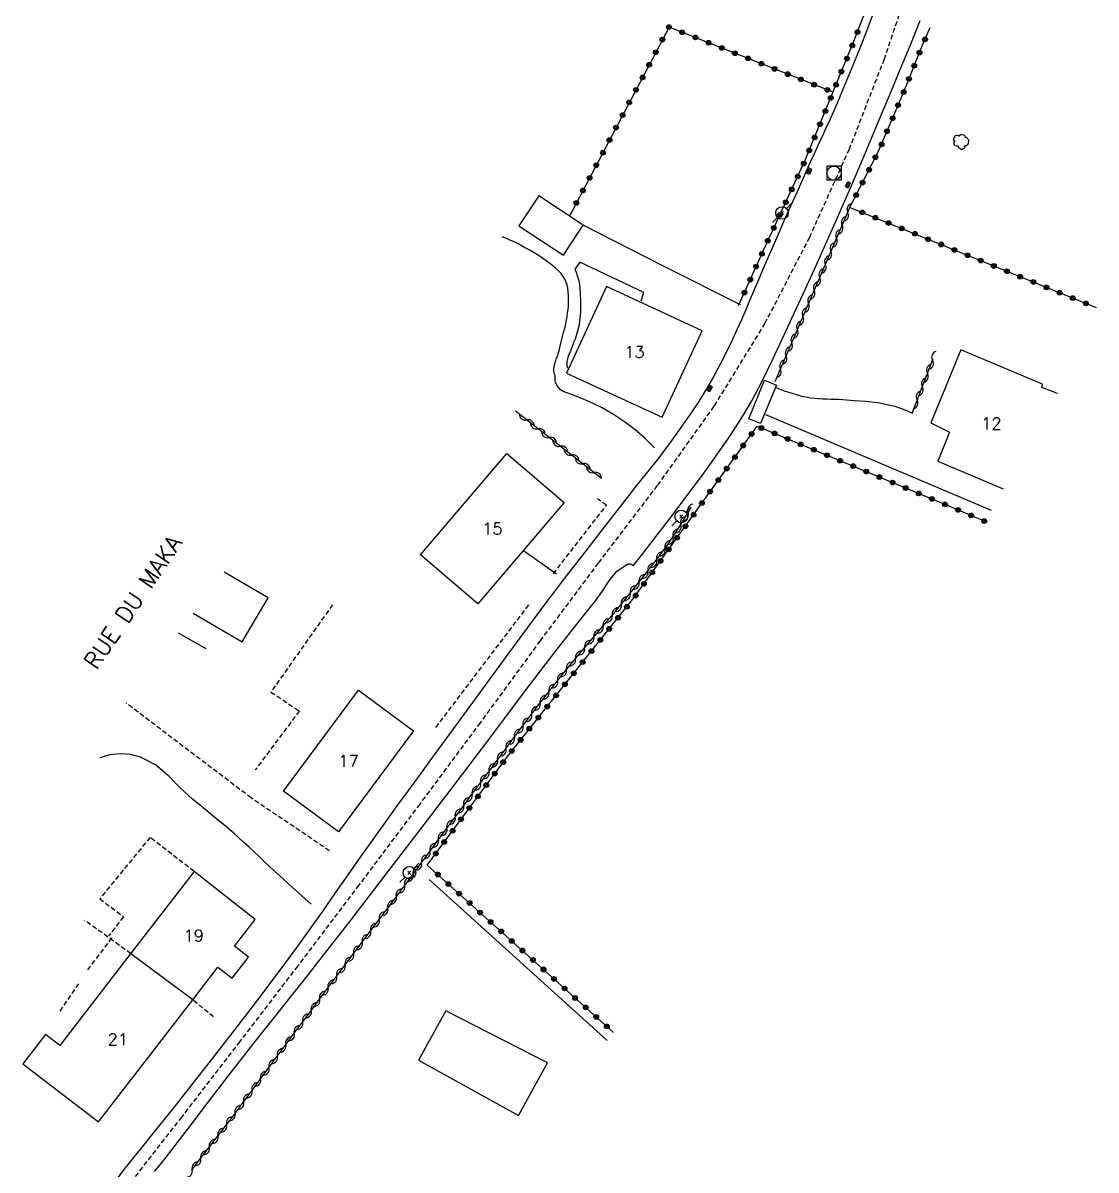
# Model space of a CAD drawing. Header units: millimetres. Extents: x 182998 to 184000, y 151998 to 153001.
# Drawn here: x 183445.4 to 183558.7, y 152742.2 to 152863.4 of the extents above; entities that cross this region are included whole.
import ezdxf
from ezdxf.enums import TextEntityAlignment as Align

# ---------------------------------------------------------------- set-up
doc = ezdxf.new("R2010")
doc.units = ezdxf.units.MM
doc.linetypes.add('DASHED', pattern=[0.75, 0.5, -0.25])
doc.layers.get('0').update_dxf_attribs({"linetype": 'CONTINUOUS'})
for name, color, linetype in [('W0001', 6, 'DASHED'), ('W0008', 7, 'CONTINUOUS'), ('W0017', 7, 'CONTINUOUS'), ('W0101', 7, 'CONTINUOUS'), ('W0104', 1, 'CONTINUOUS'), ('W0112', 1, 'DASHED'), ('W0211', 2, 'CONTINUOUS'), ('W0300', 7, 'CONTINUOUS'), ('W0310', 3, 'CONTINUOUS'), ('W0323', 7, 'CONTINUOUS'), ('W0401', 7, 'CONTINUOUS'), ('W0420', 7, 'CONTINUOUS'), ('W0473', 7, 'CONTINUOUS'), ('W0515', 5, 'CONTINUOUS'), ('W0989', 7, 'CONTINUOUS'), ('W0991', 7, 'CONTINUOUS'), ('W1102', 7, 'CONTINUOUS')]:
    doc.layers.add(name, color=color, linetype=linetype)
doc.styles.get("Standard").update_dxf_attribs({"font": 'romans.shx', "width": 0.85})

# ---------------------------------------------------------------- blocks, each defined once
blk = doc.blocks.new('T401')
for p, q in [((-0.3, 0.3), (0, 0.3)), ((-0.3, -0.25), (-0.3, 0.3)), ((-0.3, 0.15), (0, 0.15)), ((-0.3, 0), (0, 0)), ((0, 0.3), (0, -0.25)), ((-0.3, -0.15), (0, -0.15)), ((-0.3, -0.25), (-0.3, -0.3)), ((-0.3, -0.3), (0, -0.3)), ((0, -0.3), (0, -0.25))]:
    blk.add_line(p, q)
blk = doc.blocks.new('T420')
for p, q in [((0.75, 0.75), (-0.75, 0.75)), ((-0.75, 0.75), (-0.75, -0.75)), ((0.75, 0.75), (0.75, -0.75)), ((0.75, -0.75), (-0.75, -0.75))]:
    blk.add_line(p, q)
blk.add_ellipse((0, 0), major_axis=(-0.53, 0.53), ratio=1, start_param=3.926991, end_param=10.210176)
blk = doc.blocks.new('T300')
for p, q in [((-0.8, 0.51), (-0.86, 0.34)), ((-0.86, 0.34), (-0.86, 0.17)), ((-0.86, 0.17), (-0.74, 0.06)), ((-0.69, 0.63), (-0.8, 0.51)), ((-0.8, -0.06), (-0.74, 0.06)), ((-0.74, 0.06), (-0.69, 0.11)), ((-0.57, 0.69), (-0.69, 0.63)), ((-0.46, 0.69), (-0.57, 0.69)), ((-0.29, 0.63), (-0.46, 0.69)), ((-0.29, 0.63), (-0.17, 0.74)), ((-0.23, 0.57), (-0.29, 0.63)), ((-0.17, 0.74), (-0.06, 0.8)), ((-0.06, 0.8), (0.06, 0.8)), ((0.06, 0.8), (0.23, 0.74)), ((0.23, 0.74), (0.34, 0.63)), ((0.34, 0.63), (0.4, 0.51)), ((0.46, 0.46), (0.34, 0.46)), ((0.4, 0.51), (0.4, 0.46)), ((0.57, 0.4), (0.46, 0.46)), ((0.57, 0.4), (0.69, 0.29)), ((0.69, 0.29), (0.74, 0.17)), ((0.74, 0.06), (0.69, -0.17)), ((0.74, 0.17), (0.74, 0.06)), ((-0.8, -0.17), (-0.8, -0.06)), ((-0.8, -0.23), (-0.8, -0.17)), ((-0.74, -0.34), (-0.8, -0.23)), ((-0.69, -0.4), (-0.74, -0.34)), ((-0.51, -0.46), (-0.69, -0.4)), ((-0.4, -0.46), (-0.51, -0.46)), ((-0.4, -0.46), (-0.34, -0.46)), ((-0.34, -0.46), (-0.34, -0.4)), ((-0.34, -0.51), (-0.34, -0.46)), ((-0.29, -0.63), (-0.34, -0.51)), ((-0.17, -0.74), (-0.29, -0.63)), ((-0.06, -0.8), (-0.17, -0.74)), ((0.06, -0.8), (-0.06, -0.8)), ((0.17, -0.74), (0.06, -0.8)), ((0.23, -0.69), (0.17, -0.74)), ((0.29, -0.46), (0.23, -0.46)), ((0.29, -0.63), (0.23, -0.69)), ((0.46, -0.4), (0.29, -0.46)), ((0.34, -0.51), (0.29, -0.63)), ((0.34, -0.51), (0.34, -0.46)), ((0.57, -0.34), (0.46, -0.4)), ((0.63, -0.29), (0.57, -0.34)), ((0.69, -0.17), (0.63, -0.29))]:
    blk.add_line(p, q)
blk = doc.blocks.new('T473')
for p, q in [((-0.166667, 0.166667), (0.166667, -0.166667)), ((-0.166667, -0.166667), (0.166667, 0.166667)), ((0.500001, 0.500001), (1.000002, 1.000002)), ((-1.000002, -1.000002), (-0.500001, -0.500001))]:
    blk.add_line(p, q)
blk.add_ellipse((0, 0), major_axis=(0.471405, 0.471405), ratio=1, start_param=5.4977871438, end_param=11.780972451)
blk = doc.blocks.new('t310o')
at = {"color": 0, "linetype": 'Continuous'}
for centre, start, end in [((-0.5, 0.38), 216.8699, 323.1304), ((0.5, -0.37), 36.8699, 143.1303)]:
    blk.add_arc(centre, 0.625, start, end, dxfattribs=at)
blk = doc.blocks.new('t323o')
at = {"color": 0, "linetype": 'Continuous'}
for radius in [0.25, 0.15]:
    blk.add_circle((0, 0), radius, dxfattribs=at)

msp = doc.modelspace()

# ---------------------------------------------------------------- linework, layer by layer
at = {"layer": 'W0001'}
msp.add_lwpolyline([(183539.54, 152869.25), (183536.3, 152859.57), (183532.6, 152850.06), (183528.41, 152840.75), (183523.71, 152831.68), (183518.32, 152822.9), (183512.33, 152814.52), (183506.1, 152806.33), (183499.97, 152798.12), (183493.64, 152789.47), (183487.26, 152780.87), (183480.83, 152772.3), (183474.36, 152763.76), (183468.26, 152755.78), (183462.12, 152747.83), (183455.95, 152739.9), (183449.73, 152732.01)], dxfattribs=at)
at = {"layer": 'W0008'}
for points in [[(183535.15, 152864.4), (183534.27, 152862.09), (183533.57, 152860.29), (183532.84, 152858.5), (183532.1, 152856.72), (183531.35, 152854.95), (183530.96, 152854.06), (183530.56, 152853.17), (183530.16, 152852.29), (183529.75, 152851.41), (183529.34, 152850.53), (183528.94, 152849.65), (183528.53, 152848.77), (183528.13, 152847.88), (183527.07, 152845.5), (183526.01, 152843.12), (183524.96, 152840.73), (183523.92, 152838.35), (183523.46, 152837.3), (183523.02, 152836.25), (183522.57, 152835.2), (183522.13, 152834.14), (183521.69, 152833.09), (183521.23, 152832.05), (183520.76, 152831), (183520.28, 152829.97), (183519.65, 152828.66), (183519, 152827.36), (183518.32, 152826.07), (183517.59, 152824.81), (183516.66, 152823.31), (183515.69, 152821.85), (183514.67, 152820.41), (183513.64, 152818.98), (183513.08, 152818.22), (183512.5, 152817.47), (183511.91, 152816.72), (183511.32, 152815.97), (183510.73, 152815.23), (183510.13, 152814.49), (183509.54, 152813.75), (183508.95, 152813), (183506.81, 152810.25), (183504.68, 152807.5), (183502.55, 152804.74), (183500.44, 152801.96), (183497.43, 152797.91), (183494.45, 152793.84), (183491.48, 152789.76), (183488.51, 152785.68), (183487.29, 152784.02), (183486.07, 152782.35), (183484.85, 152780.69), (183483.64, 152779.01), (183482.3, 152777.14), (183480.97, 152775.26), (183479.65, 152773.38), (183478.34, 152771.49), (183477.02, 152769.6), (183475.69, 152767.72), (183474.35, 152765.85), (183472.99, 152764), (183470.49, 152760.65), (183467.94, 152757.33), (183465.38, 152754.03), (183462.8, 152750.74), (183461.14, 152748.64), (183459.47, 152746.55), (183457.8, 152744.47), (183456.11, 152742.39)], [(183509.82, 152806.07), (183511.1, 152807.7), (183512.37, 152809.34), (183513.63, 152810.98), (183514.88, 152812.63), (183515.9, 152813.99), (183516.91, 152815.35), (183517.91, 152816.72), (183518.89, 152818.11), (183519.78, 152819.43), (183520.67, 152820.76), (183521.53, 152822.11), (183522.34, 152823.49), (183523.47, 152825.63), (183524.52, 152827.81), (183525.54, 152830.01), (183526.55, 152832.21), (183527.75, 152834.8), (183528.94, 152837.4), (183530.11, 152840), (183531.27, 152842.62), (183532.74, 152845.99), (183534.19, 152849.37), (183535.62, 152852.76), (183537.04, 152856.16), (183538.08, 152858.66), (183539.12, 152861.16), (183540.12, 152863.67)], [(183459.24, 152742.05), (183459.82, 152742.73), (183460.37, 152743.42), (183461.43, 152744.78), (183462.48, 152746.15), (183463.53, 152747.53), (183464.57, 152748.9), (183465.62, 152750.28), (183466.67, 152751.65), (183467.72, 152753.02), (183468.78, 152754.38), (183469.73, 152755.6), (183470.69, 152756.81), (183471.66, 152758.02), (183472.62, 152759.23), (183473.59, 152760.44), (183474.56, 152761.65), (183475.52, 152762.86), (183476.47, 152764.08), (183480.02, 152768.65), (183483.54, 152773.24), (183487.05, 152777.84), (183490.57, 152782.44), (183492.47, 152784.93), (183494.35, 152787.43), (183496.23, 152789.94), (183498.12, 152792.44), (183500.01, 152794.94), (183501.92, 152797.42), (183503.86, 152799.89), (183505.82, 152802.33), (183506.53, 152803.34), (183507.23, 152804.44), (183508.09, 152805.48), (183509.19, 152806.23), (183509.28, 152806.26), (183509.38, 152806.26), (183509.47, 152806.25), (183509.56, 152806.23), (183509.58, 152806.22), (183509.6, 152806.21), (183509.62, 152806.2), (183509.64, 152806.18), (183509.66, 152806.17), (183509.68, 152806.15), (183509.7, 152806.14), (183509.72, 152806.13), (183509.74, 152806.11), (183509.77, 152806.1), (183509.8, 152806.08), (183509.82, 152806.07)], [(183456.11, 152742.39), (183455.31, 152741.32), (183454.5, 152740.27), (183453.65, 152739.24), (183452.79, 152738.23), (183452.49, 152737.86), (183452.21, 152737.48), (183451.95, 152737.09), (183451.68, 152736.7), (183451.41, 152736.31), (183451.11, 152735.94), (183450.78, 152735.59), (183450.41, 152735.27), (183449.98, 152734.89), (183449.59, 152734.46), (183449.23, 152734.02), (183448.88, 152733.57), (183448.49, 152733.12), (183448.06, 152732.71), (183447.57, 152732.35), (183447.03, 152732.08)]]:
    msp.add_lwpolyline(points, dxfattribs=at)
at = {"layer": 'W0017'}
for points in [[(183521.15, 152833.61), (183513.01, 152837.71), (183504.53, 152842.06)], [(183502.39, 152824.46), (183502.14, 152824.65), (183501.92, 152824.89), (183501.74, 152825.15), (183501.6, 152825.44), (183501.58, 152825.51), (183501.57, 152825.59), (183501.57, 152825.67), (183501.57, 152825.74), (183501.58, 152825.82), (183501.58, 152825.89), (183501.58, 152825.97), (183501.58, 152826.04), (183501.56, 152826.12), (183501.54, 152826.19), (183501.52, 152826.26), (183501.49, 152826.33), (183501.47, 152826.4), (183501.44, 152826.47), (183501.43, 152826.55), (183501.42, 152826.62), (183501.41, 152826.72), (183501.42, 152826.82), (183501.43, 152826.92), (183501.44, 152827.02), (183501.46, 152827.12), (183501.48, 152827.22), (183501.5, 152827.32), (183501.52, 152827.41), (183501.55, 152827.53), (183501.59, 152827.65), (183501.63, 152827.76), (183501.67, 152827.88), (183501.72, 152827.99), (183501.76, 152828.1), (183501.8, 152828.22), (183501.84, 152828.33), (183501.97, 152828.79), (183502.09, 152829.24), (183502.2, 152829.7), (183502.31, 152830.15), (183502.46, 152830.71), (183502.61, 152831.26), (183502.74, 152831.82), (183502.84, 152832.39), (183502.88, 152832.76), (183502.92, 152833.13), (183502.96, 152833.5), (183502.98, 152833.87), (183502.98, 152834.25), (183502.97, 152834.62), (183502.94, 152835), (183502.89, 152835.37), (183502.82, 152835.7), (183502.72, 152836.02), (183502.59, 152836.34), (183502.42, 152836.63), (183502.18, 152836.95), (183501.9, 152837.23), (183501.61, 152837.49), (183501.31, 152837.74), (183500.85, 152838.11), (183500.36, 152838.46), (183499.87, 152838.79), (183499.36, 152839.11), (183498.82, 152839.43), (183498.27, 152839.73), (183497.71, 152840.02), (183497.15, 152840.3), (183496.86, 152840.44), (183496.56, 152840.57), (183496.26, 152840.7), (183495.96, 152840.82)], [(183503.63, 152837.4), (183503.77, 152837.07), (183503.9, 152836.74), (183504, 152836.4), (183504.08, 152836.05), (183504.18, 152835.41), (183504.22, 152834.75), (183504.24, 152834.1), (183504.24, 152833.45), (183504.23, 152832.95), (183504.2, 152832.46), (183504.15, 152831.96), (183504.08, 152831.47), (183504, 152831.09), (183503.89, 152830.72), (183503.78, 152830.36), (183503.66, 152829.99), (183503.55, 152829.7), (183503.44, 152829.41), (183503.33, 152829.12), (183503.21, 152828.84), (183503.17, 152828.74), (183503.13, 152828.65), (183503.08, 152828.55), (183503.04, 152828.46), (183503, 152828.36), (183502.96, 152828.27), (183502.92, 152828.17), (183502.89, 152828.07), (183502.85, 152827.92), (183502.82, 152827.77), (183502.8, 152827.62), (183502.79, 152827.47), (183502.79, 152827.37), (183502.79, 152827.27), (183502.81, 152827.17), (183502.84, 152827.07), (183502.87, 152827), (183502.92, 152826.93), (183502.97, 152826.86), (183503.02, 152826.81)], [(183510.64, 152834.05), (183510.93, 152834.92), (183504.18, 152838.14), (183503.63, 152837.4)], [(183512.06, 152818.53), (183511.06, 152819.51), (183510, 152820.42), (183508.88, 152821.27), (183507.71, 152822.04), (183506.44, 152822.77), (183505.13, 152823.42), (183503.78, 152823.98), (183502.39, 152824.46)], [(183524.87, 152824.88), (183525.76, 152824.54), (183526.68, 152824.24), (183527.61, 152823.99), (183528.55, 152823.8), (183528.97, 152823.75), (183529.4, 152823.71), (183529.82, 152823.69), (183530.24, 152823.68), (183530.66, 152823.67), (183531.08, 152823.66), (183531.51, 152823.65), (183531.93, 152823.62), (183533.15, 152823.53), (183534.37, 152823.44), (183535.59, 152823.3), (183536.8, 152823.07), (183537.43, 152822.9), (183538.05, 152822.7), (183538.66, 152822.46), (183539.25, 152822.17)], [(183498.21, 152807.68), (183501.71, 152805.2)]]:
    msp.add_lwpolyline(points, dxfattribs=at)
at = {"layer": 'W0101'}
for points in [[(183512.88, 152821.75), (183517.09, 152830.89), (183506.98, 152835.55), (183502.77, 152826.41), (183512.88, 152821.75)], [(183502.52, 152812.74), (183493.41, 152802.04), (183487.33, 152807.22), (183496.45, 152817.91), (183502.52, 152812.74)], [(183486.61, 152788.6), (183478.68, 152777.93), (183472.87, 152782.25), (183480.8, 152792.92), (183486.61, 152788.6)]]:
    msp.add_lwpolyline(points, close=True, dxfattribs=at)
for points in [[(183544.39, 152828.86), (183541.23, 152821.14), (183543.2, 152820.17), (183541.96, 152817.11), (183548.87, 152814.17)], [(183554.62, 152824.26), (183552.95, 152824.89), (183553.03, 152825.23), (183544.39, 152828.86)], [(183523.79, 152822.04), (183547.59, 152811.92)], [(183463.43, 152773.74), (183456.8, 152765.14)], [(183463.29, 152760.2), (183465.95, 152763.64), (183467.45, 152762.48), (183469.17, 152764.7), (183467.7, 152765.85), (183469.89, 152768.69), (183463.43, 152773.74)], [(183456.8, 152765.14), (183449.26, 152755.35), (183447.74, 152756.52), (183445.36, 152753.44), (183453.32, 152747.29), (183463.29, 152760.2)]]:
    msp.add_lwpolyline(points, dxfattribs=at)
at = {"layer": 'W0104'}
for points in [[(183504.53, 152842.06), (183499.84, 152845.14), (183497.74, 152841.96), (183502.43, 152838.88), (183504.53, 152842.06)], [(183522.02, 152821.59), (183523.68, 152825.65), (183524.92, 152825.14), (183523.26, 152821.08), (183522.02, 152821.59)]]:
    msp.add_lwpolyline(points, close=True, dxfattribs=at)
at = {"layer": 'W0112'}
for points in [[(183501.37, 152805.2), (183506.98, 152812.45), (183506.03, 152813.13)], [(183478.05, 152801.93), (183471.54, 152792.71), (183474.55, 152790.71), (183469.88, 152784.49)], [(183488.96, 152788.97), (183498.84, 152801.99)], [(183477.71, 152775.93), (183469.46, 152781.52), (183456.27, 152791.53)], [(183463.43, 152773.74), (183458.79, 152777.35), (183453.47, 152770.87), (183455.97, 152768.97), (183454.39, 152766.92)], [(183456.76, 152765.06), (183451.84, 152768.61)], [(183454.74, 152766.74), (183452.07, 152763.23)], [(183451.23, 152761.89), (183449.12, 152758.8)], [(183465.49, 152758.38), (183463.29, 152760.2)]]:
    msp.add_lwpolyline(points, dxfattribs=at)
at = {"layer": 'W0211'}
msp.add_lwpolyline([(183464.72, 152797.27), (183463.9, 152797.73), (183463.08, 152798.19), (183462.27, 152798.65), (183461.78, 152798.93)], dxfattribs=at)
at = {"layer": 'W0300'}
for points in [[(183475.79, 152770.29), (183474.81, 152771.17), (183473.83, 152772.05), (183472.86, 152772.94), (183471.89, 152773.82), (183471.35, 152774.32), (183470.82, 152774.82), (183470.29, 152775.32), (183469.76, 152775.82), (183469.23, 152776.33), (183468.7, 152776.82), (183468.16, 152777.32), (183467.62, 152777.8), (183466.55, 152778.72), (183465.46, 152779.61), (183464.36, 152780.5), (183463.27, 152781.38), (183462.01, 152782.55), (183460.76, 152783.83), (183459.37, 152785.01), (183457.76, 152785.84), (183456.7, 152786.1), (183455.61, 152786.18), (183454.52, 152786.06), (183453.47, 152785.76)], [(183488.27, 152772.9), (183507.07, 152755.89)]]:
    msp.add_lwpolyline(points, dxfattribs=at)
at = {"layer": 'W0310'}
for points in [[(183532.66, 152843.88), (183524.76, 152825.49)], [(183539.25, 152822.17), (183541.49, 152827.94)], [(183506.45, 152815.29), (183497.39, 152822.38)], [(183463.15, 152742.16), (183464.23, 152743.56), (183465.31, 152744.96), (183466.37, 152746.36), (183467.44, 152747.77), (183468.58, 152749.31), (183469.73, 152750.85), (183470.87, 152752.4), (183472.01, 152753.94), (183473.15, 152755.49), (183474.29, 152757.04), (183475.43, 152758.58), (183476.58, 152760.12), (183477.72, 152761.66), (183478.87, 152763.19), (183480.01, 152764.72), (183481.16, 152766.25), (183482.31, 152767.78), (183483.46, 152769.31), (183484.6, 152770.84), (183485.74, 152772.37), (183486.62, 152773.55), (183487.49, 152774.73), (183488.35, 152775.91), (183489.22, 152777.09), (183490.09, 152778.27), (183490.95, 152779.45), (183491.83, 152780.63), (183492.7, 152781.81), (183495.04, 152784.96), (183497.38, 152788.11), (183499.74, 152791.25), (183502.16, 152794.35), (183502.93, 152795.31), (183503.72, 152796.26), (183504.52, 152797.21), (183505.32, 152798.15), (183506.13, 152799.09), (183506.93, 152800.03), (183507.72, 152800.98), (183508.51, 152801.94), (183509.77, 152803.51), (183511.04, 152805.08), (183512.27, 152806.68), (183513.46, 152808.31), (183514.11, 152809.26), (183514.73, 152810.23), (183515.33, 152811.21), (183515.91, 152812.21)]]:
    msp.add_lwpolyline(points, dxfattribs=at)
at = {"layer": 'W0323'}
for points in [[(183520.94, 152833.55), (183523.63, 152839.53), (183527.97, 152848.91), (183533.19, 152861.66), (183535.51, 152867.67), (183537.01, 152872.73), (183538.35, 152878.18), (183538.4, 152878.71), (183533.16, 152879.18)], [(183530.91, 152856.09), (183513.59, 152862.98), (183503.1, 152843.06)], [(183532.66, 152843.88), (183535.72, 152849.86), (183538.38, 152856.13), (183540.33, 152861.01), (183541.17, 152862.93)], [(183532.61, 152843.96), (183558.68, 152833.34)], [(183488.06, 152774.43), (183496.62, 152786.05), (183509.88, 152802.65), (183522.89, 152820.8), (183543.47, 152812.24), (183546.93, 152810.75)], [(183507.71, 152756.75), (183488.06, 152774.43)]]:
    msp.add_lwpolyline(points, dxfattribs=at)
at = {"layer": 'W0515'}
msp.add_lwpolyline([(183463.35, 152801.03), (183468.49, 152798.01), (183471.25, 152802.65), (183466.59, 152805.36)], dxfattribs=at)
msp.add_lwpolyline([(183490.01, 152759.02), (183487.14, 152753.8), (183497.68, 152747.98), (183500.76, 152753.54)], close=True, dxfattribs=at)
at = {"layer": 'W1102'}
msp.add_lwpolyline([(183463.29, 152760.2), (183456.76, 152765.06)], dxfattribs=at)

# ---------------------------------------------------------------- block references
at = {"layer": 'W0300'}
msp.add_blockref('T300', (183544.49, 152850.84), dxfattribs=at)
at = {"layer": 'W0310'}
for p, rotation in [((183532.46, 152843.41), 246.7449480587519), ((183531.87, 152842.03), 246.7449480587519), ((183531.27, 152840.65), 246.7449480587519), ((183530.68, 152839.27), 246.7449480587519), ((183530.09, 152837.89), 246.7449480587519), ((183529.5, 152836.52), 246.7449480587519), ((183528.91, 152835.14), 246.7449480587519), ((183528.31, 152833.76), 246.7449480587519), ((183527.72, 152832.38), 246.7449480587519), ((183527.13, 152831), 246.7449480587519), ((183526.54, 152829.63), 246.7449480587519), ((183525.94, 152828.25), 246.7449480587519), ((183541.42, 152827.77), 68.79033774396125), ((183525.35, 152826.87), 246.7449480587519), ((183540.88, 152826.37), 68.79033774396125), ((183540.34, 152824.97), 68.79033774396125), ((183539.79, 152823.57), 68.79033774396125), ((183498.57, 152821.46), 141.9783689420564), ((183499.75, 152820.53), 141.9783689420564), ((183500.93, 152819.61), 141.9783689420564), ((183502.11, 152818.68), 141.9783689420564), ((183503.3, 152817.76), 141.9783689420564), ((183504.48, 152816.84), 141.9783689420564), ((183505.66, 152815.91), 141.9783689420564), ((183515.6, 152811.68), 59.99525938268181), ((183514.83, 152810.39), 58.57080446116591), ((183514.02, 152809.13), 55.72190030160038), ((183513.16, 152807.9), 53.99381819754643), ((183512.28, 152806.69), 53.99381819754643), ((183511.36, 152805.5), 52.27223250711582), ((183510.43, 152804.33), 51.29944656299395), ((183509.49, 152803.16), 51.07642938390689), ((183508.55, 152801.99), 51.07642938390689), ((183507.6, 152800.83), 50.08639031531712), ((183506.63, 152799.68), 49.64832450932064), ((183505.66, 152798.54), 49.43112824540574), ((183503.72, 152796.25), 50.34230535137952), ((183504.68, 152797.4), 49.48233479203664), ((183502.76, 152795.1), 51.10344739116383), ((183501.83, 152793.92), 52.08364981246452), ((183500.9, 152792.74), 52.08364981246452), ((183499.98, 152791.56), 52.08364981246452), ((183499.08, 152790.36), 52.99576996107546), ((183498.17, 152789.17), 52.99576996107546), ((183497.27, 152787.97), 53.43543185111585), ((183496.38, 152786.76), 53.43543185111585), ((183495.48, 152785.56), 53.43543185111585), ((183494.59, 152784.35), 53.40246122398878), ((183493.7, 152783.15), 53.40246122398878), ((183492.8, 152781.94), 53.40246122398878), ((183491.91, 152780.74), 53.37707523937039), ((183491.01, 152779.53), 53.53624028520988), ((183490.13, 152778.33), 53.64973319674026), ((183489.24, 152777.12), 53.71755355420901), ((183488.35, 152775.91), 53.68966166256413), ((183487.46, 152774.7), 53.60278690121035), ((183486.57, 152773.49), 53.47023917180206), ((183485.68, 152772.29), 53.33377867251139), ((183484.78, 152771.08), 53.33377867251139), ((183483.89, 152769.88), 53.22559882942591), ((183482.99, 152768.68), 53.14946795316754), ((183482.09, 152767.48), 53.10538618623244), ((183481.19, 152766.28), 53.10538618623244), ((183480.29, 152765.08), 53.09972854334914), ((183479.39, 152763.88), 53.13249508397463), ((183478.49, 152762.68), 53.19731088662226), ((183477.59, 152761.48), 53.29417583380944), ((183476.69, 152760.28), 53.29417583380944), ((183475.8, 152759.07), 53.40689042006906), ((183474.9, 152757.87), 53.50800585454027), ((183474.01, 152756.66), 53.5749031107968), ((183473.12, 152755.45), 53.60758204925354), ((183472.23, 152754.25), 53.60758204925354), ((183471.34, 152753.04), 53.59853397638562), ((183470.45, 152751.83), 53.54775900031984), ((183469.56, 152750.63), 53.46276599394005), ((183468.67, 152749.42), 53.46276599394005), ((183467.77, 152748.22), 53.34355513202501), ((183466.87, 152747.02), 53.04443558662885), ((183465.97, 152745.82), 52.65490615213361), ((183465.05, 152744.63), 52.44722816523375), ((183464.14, 152743.44), 52.42141381934707), ((183463.23, 152742.25), 52.42141381934707)]:
    msp.add_blockref('t310o', p, dxfattribs=dict(at, rotation=rotation))
at = {"layer": 'W0323'}
for p, rotation in [((183513.58, 152862.97), 242.2381649692699), ((183514.97, 152862.43), 158.3194418742749), ((183533.49, 152862.44), 68.89811286087982), ((183512.88, 152861.65), 242.2381649692699), ((183516.37, 152861.88), 158.3194418742749), ((183517.76, 152861.32), 158.3194418742749), ((183540.62, 152861.67), 66.33242747473851), ((183512.19, 152860.32), 242.2381649692699), ((183519.15, 152860.77), 158.3194418742749), ((183520.55, 152860.21), 158.3194418742749), ((183532.94, 152861.04), 67.75392895278054), ((183540.04, 152860.28), 68.20154312380843), ((183511.49, 152858.99), 242.2381649692699), ((183521.94, 152859.66), 158.3194418742749), ((183523.34, 152859.1), 158.3194418742749), ((183532.37, 152859.65), 67.75392895278054), ((183539.48, 152858.89), 68.20154312380843), ((183510.79, 152857.66), 242.2381649692699), ((183524.73, 152858.55), 158.3194418742749), ((183526.12, 152858), 158.3194418742749), ((183527.52, 152857.44), 158.3194418742749), ((183531.8, 152858.27), 67.75392895278054), ((183538.93, 152857.5), 68.20154312380843), ((183510.09, 152856.34), 242.2381649692699), ((183528.91, 152856.89), 158.3194418742749), ((183530.31, 152856.33), 158.3194418742749), ((183531.23, 152856.88), 67.75392895278054), ((183509.39, 152855.01), 242.2381649692699), ((183530.66, 152855.49), 67.75392895278054), ((183538.37, 152856.11), 67.00805500125391), ((183530.1, 152854.1), 67.75392895278054), ((183537.78, 152854.73), 67.00805500125391), ((183508.69, 152853.68), 242.2381649692699), ((183529.53, 152852.71), 67.75392895278054), ((183537.2, 152853.34), 67.00805500125391), ((183507.99, 152852.35), 242.2381649692699), ((183536.61, 152851.96), 67.00805500125391), ((183507.3, 152851.03), 242.2381649692699), ((183528.96, 152851.32), 67.75392895278054), ((183536.03, 152850.58), 67.00805500125391), ((183506.6, 152849.7), 242.2381649692699), ((183528.39, 152849.94), 67.75392895278054), ((183535.39, 152849.22), 62.93531494797004), ((183505.9, 152848.37), 242.2381649692699), ((183527.81, 152848.55), 65.13602422575455), ((183534.71, 152847.89), 62.93531494797004), ((183505.2, 152847.04), 242.2381649692699), ((183527.18, 152847.19), 65.13602422575455), ((183534.03, 152846.55), 62.93531494797004), ((183504.5, 152845.72), 242.2381649692699), ((183526.55, 152845.83), 65.13602422575455), ((183503.8, 152844.39), 242.2381649692699), ((183525.92, 152844.47), 65.13602422575455), ((183533.35, 152845.22), 62.93531494797004), ((183525.28, 152843.11), 65.13602422575455), ((183534, 152843.39), 337.8332042635328), ((183524.65, 152841.75), 65.13602422575455), ((183535.39, 152842.83), 337.8332042635328), ((183536.78, 152842.26), 337.8332042635328), ((183538.17, 152841.7), 337.8332042635328), ((183539.56, 152841.13), 337.8332042635328), ((183540.95, 152840.56), 337.8332042635328), ((183524.02, 152840.39), 65.13602422575455), ((183542.33, 152840), 337.8332042635328), ((183543.72, 152839.43), 337.8332042635328), ((183523.4, 152839.03), 65.80670216365674), ((183545.11, 152838.87), 337.8332042635328), ((183546.5, 152838.3), 337.8332042635328), ((183522.78, 152837.66), 65.80670216365674), ((183547.89, 152837.73), 337.8332042635328), ((183549.28, 152837.17), 337.8332042635328), ((183522.17, 152836.29), 65.80670216365674), ((183550.67, 152836.6), 337.8332042635328), ((183552.06, 152836.04), 337.8332042635328), ((183521.55, 152834.92), 65.80670216365674), ((183553.45, 152835.47), 337.8332042635328), ((183554.84, 152834.9), 337.8332042635328), ((183556.23, 152834.34), 337.8332042635328), ((183557.61, 152833.77), 337.8332042635328), ((183522.3, 152819.98), 54.36314463230863), ((183523.34, 152820.61), 337.4091389487525), ((183524.73, 152820.04), 337.4091389487525), ((183521.43, 152818.76), 54.36314463230863), ((183526.11, 152819.46), 337.4091389487525), ((183527.5, 152818.88), 337.4091389487525), ((183520.55, 152817.54), 54.36314463230863), ((183528.88, 152818.31), 337.4091389487525), ((183530.27, 152817.73), 337.4091389487525), ((183519.68, 152816.32), 54.36314463230863), ((183531.65, 152817.15), 337.4091389487525), ((183533.04, 152816.58), 337.4091389487525), ((183518.81, 152815.11), 54.36314463230863), ((183534.42, 152816), 337.4091389487525), ((183535.81, 152815.43), 337.4091389487525), ((183517.93, 152813.89), 54.36314463230863), ((183537.19, 152814.85), 337.4091389487525), ((183538.58, 152814.27), 337.4091389487525), ((183517.06, 152812.67), 54.36314463230863), ((183539.96, 152813.7), 337.4091389487525), ((183541.35, 152813.12), 337.4091389487525), ((183516.18, 152811.45), 54.36314463230863), ((183542.73, 152812.54), 337.4091389487525), ((183544.11, 152811.96), 336.6898472298213), ((183545.49, 152811.37), 336.6898472298213), ((183515.31, 152810.23), 54.36314463230863), ((183546.87, 152810.77), 336.6898472298213), ((183514.44, 152809.01), 54.36314463230863), ((183513.56, 152807.79), 54.36314463230863), ((183512.69, 152806.57), 54.36314463230863), ((183511.81, 152805.35), 54.36314463230863), ((183510.94, 152804.13), 54.36314463230863), ((183510.07, 152802.91), 54.36314463230863), ((183509.14, 152801.73), 51.39864168957185), ((183508.21, 152800.56), 51.39864168957185), ((183507.27, 152799.39), 51.39864168957185), ((183506.34, 152798.21), 51.39864168957185), ((183505.4, 152797.04), 51.39864168957185), ((183504.47, 152795.87), 51.39864168957185), ((183503.53, 152794.7), 51.39864168957185), ((183502.59, 152793.53), 51.39864168957185), ((183501.66, 152792.35), 51.39864168957185), ((183500.72, 152791.18), 51.39864168957185), ((183499.79, 152790.01), 51.39864168957185), ((183498.85, 152788.84), 51.39864168957185), ((183497.91, 152787.66), 51.39864168957185), ((183496.98, 152786.49), 51.39864168957185), ((183496.07, 152785.3), 53.61416881127671), ((183495.18, 152784.09), 53.61416881127671), ((183494.29, 152782.88), 53.61416881127671), ((183493.4, 152781.68), 53.61416881127671), ((183492.51, 152780.47), 53.61416881127671), ((183491.62, 152779.26), 53.61416881127671), ((183490.73, 152778.05), 53.61416881127671), ((183489.84, 152776.85), 53.61416881127671), ((183488.95, 152775.64), 53.61416881127671), ((183489.18, 152773.43), 138.0229508788139), ((183490.29, 152772.42), 138.0229508788139), ((183491.41, 152771.42), 138.0229508788139), ((183492.52, 152770.42), 138.0229508788139), ((183493.64, 152769.41), 138.0229508788139), ((183494.75, 152768.41), 138.0229508788139), ((183495.87, 152767.41), 138.0229508788139), ((183496.98, 152766.4), 138.0229508788139), ((183498.1, 152765.4), 138.0229508788139), ((183499.21, 152764.4), 138.0229508788139), ((183500.33, 152763.39), 138.0229508788139), ((183501.44, 152762.39), 138.0229508788139), ((183502.56, 152761.39), 138.0229508788139), ((183503.67, 152760.38), 138.0229508788139), ((183504.79, 152759.38), 138.0229508788139), ((183505.9, 152758.38), 138.0229508788139), ((183507.02, 152757.37), 138.0229508788139)]:
    msp.add_blockref('t323o', p, dxfattribs=dict(at, rotation=rotation))
at = {"layer": 'W0401'}
for p, rotation in [((183528.26, 152847.78), 155.8460281989124), ((183532.61, 152846.25), 336.60739439465), ((183517.75, 152824.86), 149.3910213200085)]:
    msp.add_blockref('T401', p, dxfattribs=dict(at, rotation=rotation))
at = {"layer": 'W0420'}
msp.add_blockref('T420', (183531, 152847.54), dxfattribs=at)
at = {"layer": 'W0473'}
for p in [(183525.52, 152843.33), (183514.88, 152811.26), (183486.17, 152773.61)]:
    msp.add_blockref('T473', p, dxfattribs=at)

# ---------------------------------------------------------------- texts
at = {"layer": 'W0989'}
msp.add_text('RUE DU MAKA  ', height=1.75, rotation=56.0643, dxfattribs=at).set_placement((183457.64, 152803.22), align=Align.MIDDLE_CENTER)
at = {"layer": 'W0991'}
for s, p in [('13', (183509.93, 152828.65)), ('12', (183547.63, 152821.08)), ('15', (183494.93, 152809.98)), ('17', (183479.74, 152785.43)), ('19', (183463.39, 152766.97)), ('21', (183455.38, 152756.01))]:
    msp.add_text(s, height=1.25, dxfattribs=at).set_placement(p, align=Align.MIDDLE_CENTER)

doc.saveas('drawing.dxf')
